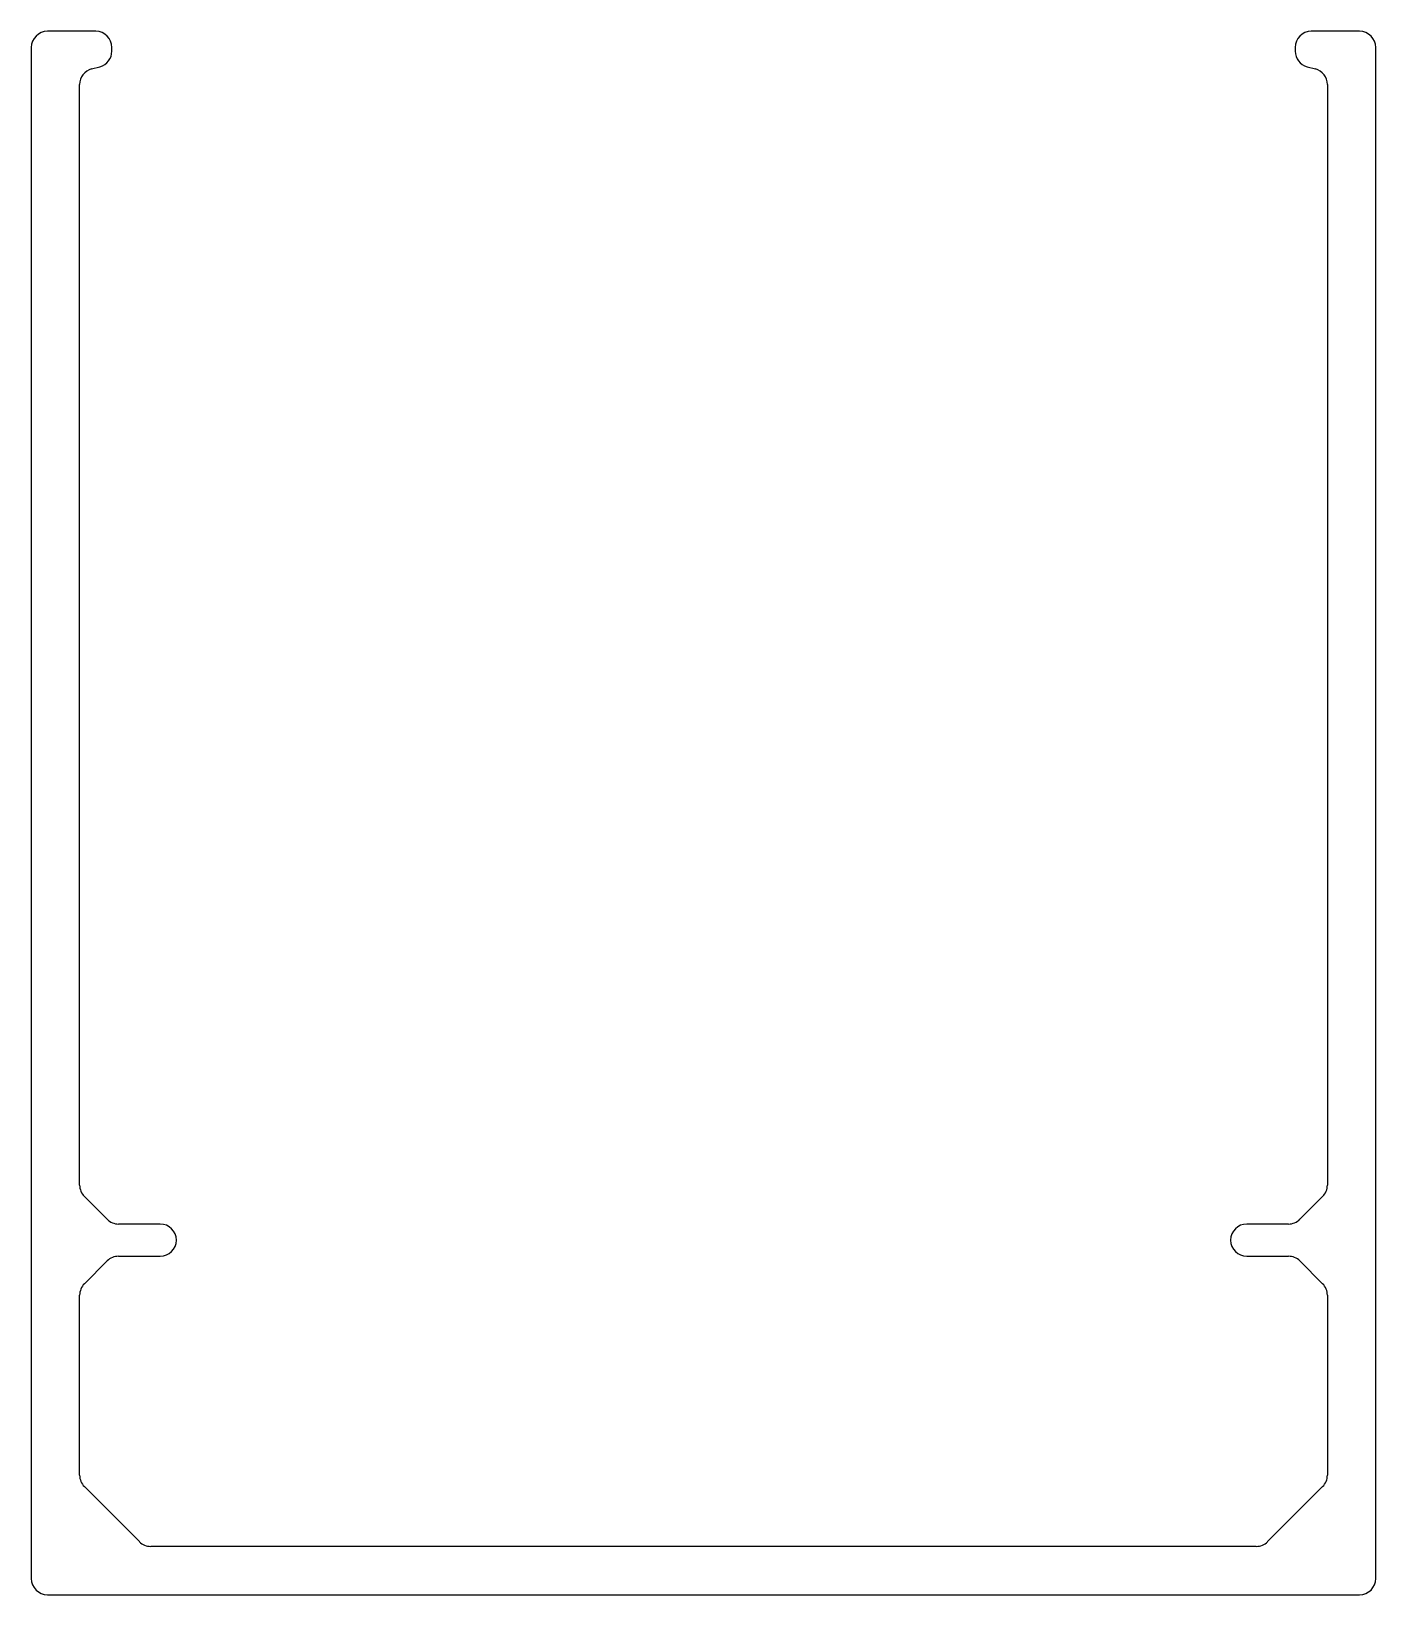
# Model space of a CAD drawing. Extents: x 1724 to 1765.7, y 1684.3 to 1732.8.
import ezdxf

# ---------------------------------------------------------------- set-up
doc = ezdxf.new("R2010")
doc.units = 0
doc.layers.get('0').update_dxf_attribs({"linetype": 'CONTINUOUS'})

msp = doc.modelspace()

# ---------------------------------------------------------------- linework, layer by layer
for p, q in [((1725.965, 1732.754), (1724.465, 1732.754)), ((1765.165, 1732.754), (1763.665, 1732.754)), ((1723.965, 1732.254), (1723.965, 1684.754)), ((1726.465, 1732.138), (1726.465, 1732.254)), ((1763.165, 1732.254), (1763.165, 1732.138)), ((1765.665, 1684.754), (1765.665, 1732.254)), ((1725.835, 1731.586), (1726.094, 1731.655)), ((1763.535, 1731.655), (1763.794, 1731.586)), ((1725.465, 1696.962), (1725.465, 1731.103)), ((1764.165, 1731.103), (1764.165, 1696.962)), ((1726.318, 1695.901), (1725.611, 1696.608)), ((1764.018, 1696.608), (1763.311, 1695.901)), ((1727.965, 1695.754), (1726.672, 1695.754)), ((1762.958, 1695.754), (1761.665, 1695.754)), ((1725.611, 1693.901), (1726.318, 1694.608)), ((1726.672, 1694.754), (1727.965, 1694.754)), ((1761.665, 1694.754), (1762.958, 1694.754)), ((1763.311, 1694.608), (1764.018, 1693.901)), ((1725.465, 1687.962), (1725.465, 1693.547)), ((1764.165, 1693.547), (1764.165, 1687.962)), ((1727.318, 1685.901), (1725.611, 1687.608)), ((1764.018, 1687.608), (1762.311, 1685.901)), ((1761.958, 1685.754), (1727.672, 1685.754)), ((1724.465, 1684.254), (1765.165, 1684.254))]:
    msp.add_line(p, q)
for centre, start, end in [((1724.465, 1732.254), 90, 180), ((1725.965, 1732.254), 0, 90), ((1763.665, 1732.254), 90, 180), ((1765.165, 1732.254), 0, 90), ((1725.965, 1732.138), 285, 360), ((1763.665, 1732.138), 180, 255), ((1725.965, 1731.103), 105, 180), ((1763.665, 1731.103), 360, 75), ((1725.965, 1696.962), 180, 225), ((1763.665, 1696.962), 315, 0), ((1726.672, 1696.254), 225, 270), ((1727.965, 1695.254), 270, 90), ((1761.665, 1695.254), 90, 270), ((1762.958, 1696.254), 270, 315), ((1726.672, 1694.254), 90, 135), ((1762.958, 1694.254), 45, 90), ((1725.965, 1693.547), 135, 180), ((1763.665, 1693.547), 0, 45), ((1725.965, 1687.962), 180, 225), ((1763.665, 1687.962), 315, 0), ((1727.672, 1686.254), 225, 270), ((1761.958, 1686.254), 270, 315), ((1724.465, 1684.754), 180, 270), ((1765.165, 1684.754), 270, 0)]:
    msp.add_arc(centre, 0.5, start, end)

doc.saveas('drawing.dxf')
